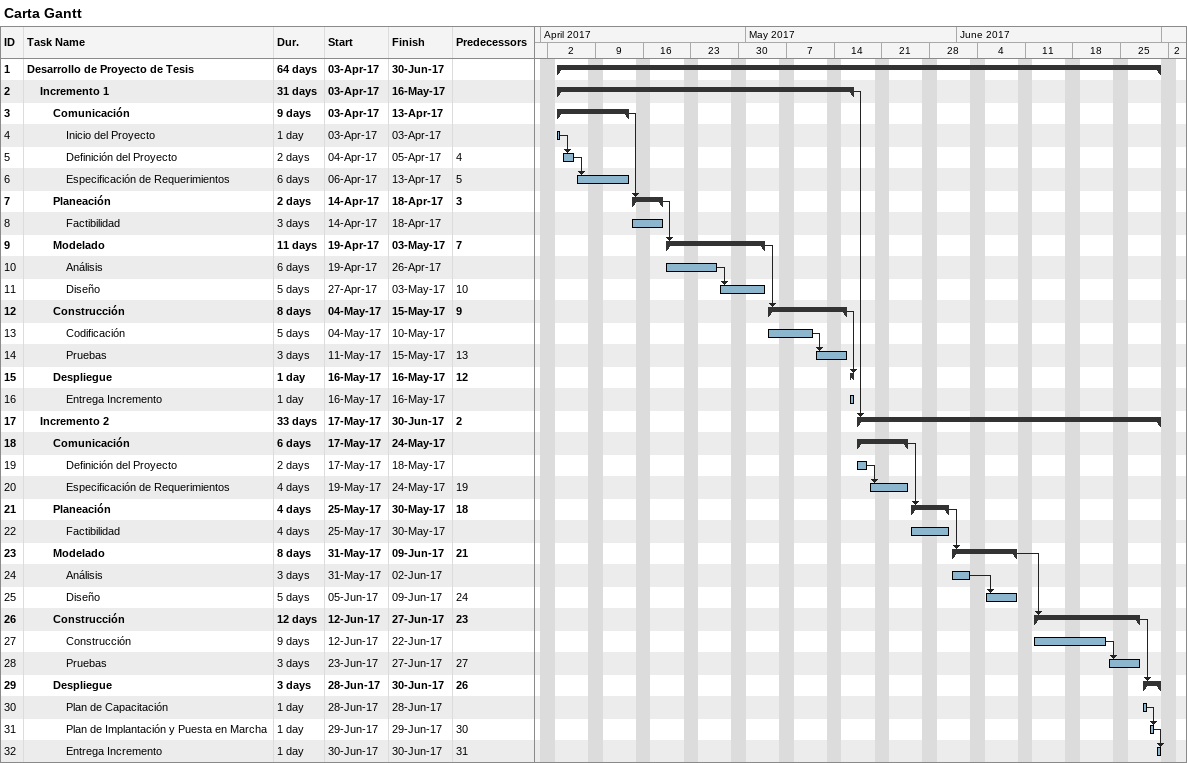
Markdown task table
Carta Gantt

| ID | Level | Task | Duration | Start | Finish | Predecessors |
|---|---|---|---|---|---|---|
| 1 | 1 | **Desarrollo de Proyecto de Tesis** | 64d | 2017-04-03 | 2017-06-30 |  |
| 2 | 2 | **Incremento 1** | 31d | 2017-04-03 | 2017-05-16 |  |
| 3 | 3 | **Comunicación** | 9d | 2017-04-03 | 2017-04-13 |  |
| 4 | 4 | Inicio del Proyecto | 1d | 2017-04-03 | 2017-04-03 |  |
| 5 | 4 | Definición del Proyecto | 2d | 2017-04-04 | 2017-04-05 | 4 |
| 6 | 4 | Especificación de Requerimientos | 6d | 2017-04-06 | 2017-04-13 | 5 |
| 7 | 3 | **Planeación** | 2d | 2017-04-14 | 2017-04-18 | 3 |
| 8 | 4 | Factibilidad | 3d | 2017-04-14 | 2017-04-18 |  |
| 9 | 3 | **Modelado** | 11d | 2017-04-19 | 2017-05-03 | 7 |
| 10 | 4 | Análisis | 6d | 2017-04-19 | 2017-04-26 |  |
| 11 | 4 | Diseño | 5d | 2017-04-27 | 2017-05-03 | 10 |
| 12 | 3 | **Construcción** | 8d | 2017-05-04 | 2017-05-15 | 9 |
| 13 | 4 | Codificación | 5d | 2017-05-04 | 2017-05-10 |  |
| 14 | 4 | Pruebas | 3d | 2017-05-11 | 2017-05-15 | 13 |
| 15 | 3 | **Despliegue** | 1d | 2017-05-16 | 2017-05-16 | 12 |
| 16 | 4 | Entrega Incremento | 1d | 2017-05-16 | 2017-05-16 |  |
| 17 | 2 | **Incremento 2** | 33d | 2017-05-17 | 2017-06-30 | 2 |
| 18 | 3 | **Comunicación** | 6d | 2017-05-17 | 2017-05-24 |  |
| 19 | 4 | Definición del Proyecto | 2d | 2017-05-17 | 2017-05-18 |  |
| 20 | 4 | Especificación de Requerimientos | 4d | 2017-05-19 | 2017-05-24 | 19 |
| 21 | 3 | **Planeación** | 4d | 2017-05-25 | 2017-05-30 | 18 |
| 22 | 4 | Factibilidad | 4d | 2017-05-25 | 2017-05-30 |  |
| 23 | 3 | **Modelado** | 8d | 2017-05-31 | 2017-06-09 | 21 |
| 24 | 4 | Análisis | 3d | 2017-05-31 | 2017-06-02 |  |
| 25 | 4 | Diseño | 5d | 2017-06-05 | 2017-06-09 | 24 |
| 26 | 3 | **Construcción** | 12d | 2017-06-12 | 2017-06-27 | 23 |
| 27 | 4 | Construcción | 9d | 2017-06-12 | 2017-06-22 |  |
| 28 | 4 | Pruebas | 3d | 2017-06-23 | 2017-06-27 | 27 |
| 29 | 3 | **Despliegue** | 3d | 2017-06-28 | 2017-06-30 | 26 |
| 30 | 4 | Plan de Capacitación | 1d | 2017-06-28 | 2017-06-28 |  |
| 31 | 4 | Plan de Implantación y Puesta en Marcha | 1d | 2017-06-29 | 2017-06-29 | 30 |
| 32 | 4 | Entrega Incremento | 1d | 2017-06-30 | 2017-06-30 | 31 |
